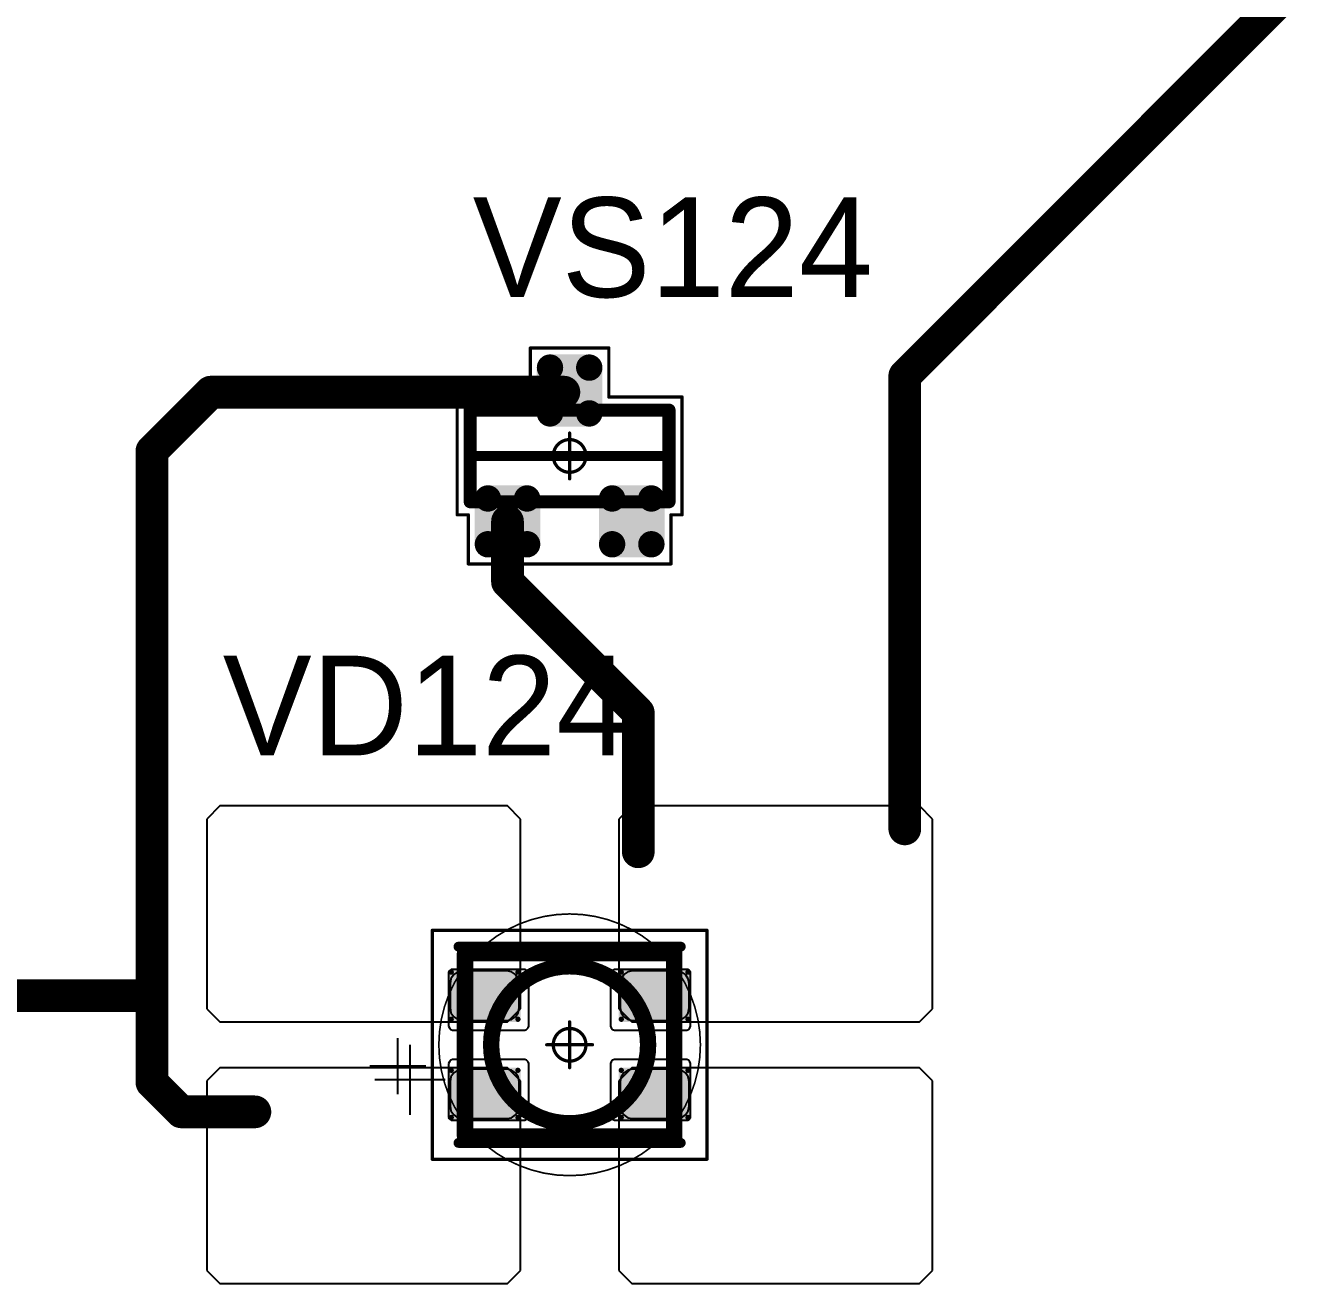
# Model space of a CAD drawing. Header units: millimetres. Extents: x 0 to 400, y 0 to 511.
# Drawn here: x 231.68 to 251.09, y 37.85 to 57.08 of the extents above; entities that cross this region are included whole.
import ezdxf

# ---------------------------------------------------------------- set-up
doc = ezdxf.new("R2010")
doc.units = ezdxf.units.MM
for name, color, linetype in [('Mechanical13', 56, 'Continuous'), ('Mechanical15', 56, 'Continuous'), ('Mechanical2', 216, 'Continuous'), ('TopLayer', 1, 'Continuous'), ('TopOverlay', 2, 'Continuous'), ('TopPaste', 8, 'Continuous'), ('TopSolder', 216, 'Continuous')]:
    doc.layers.add(name, color=color, linetype=linetype)

# ---------------------------------------------------------------- blocks, each defined once
blk = doc.blocks.new('SOT23_473')
at = {"layer": 'Mechanical13', "const_width": 0.1999996}
for points in [[(-0.7000011399999999, 1.52008078), (-0.7000036799999999, -1.51991822)], [(-0.7000011399999999, 1.52008078), (0.7000011399999999, 1.52008078)], [(0.7000011399999999, 1.52008078), (0.7000011399999999, -1.51991822)], [(-0.7000036799999999, -1.51991822), (0.7000011399999999, -1.51991822)]]:
    blk.add_lwpolyline(points, dxfattribs=at)
at = {"layer": 'Mechanical13', "const_width": 0.0999998}
for points in [[(-0.75000104, 1.52008078, 1), (-0.65000124, 1.52008078, 1)], [(-0.75000104, 1.52008078, 1), (-0.65000124, 1.52008078, 1)], [(0.65000124, 1.52008078, 1), (0.75000104, 1.52008078, 1)], [(0.65000124, 1.52008078, 1), (0.75000104, 1.52008078, 1)], [(-0.75000358, -1.51991822, 1), (-0.65000378, -1.51991822, 1)], [(-0.75000358, -1.51991822, 1), (-0.65000378, -1.51991822, 1)], [(0.65000124, -1.51991822, 1), (0.75000104, -1.51991822, 1)], [(0.65000124, -1.51991822, 1), (0.75000104, -1.51991822, 1)]]:
    blk.add_lwpolyline(points, format="xyb", close=True, dxfattribs=at)
at = {"layer": 'Mechanical15', "const_width": 0.0499999}
for points in [[(-1.64999924, 1.55007818), (-1.64999924, -1.54991816)], [(-1.64999924, 1.55007818), (-0.90000074, 1.55007818)], [(-0.90000074, 1.72008038), (-0.90000074, 1.55007818)], [(-0.90000074, 1.72008038), (0.90000074, 1.72008038)], [(0.90000074, 1.72008038), (0.90000074, 0.6000826199999999)], [(0.90000074, 0.6000826199999999), (1.64999924, 0.6000826199999999)], [(1.64999924, 0.6000826199999999), (1.64999924, -0.59991752)], [(0, 0.35007804), (0, -0.34991802)], [(0.34999676, 8.382e-05), (-0.3499993, 7.874e-05)], [(0.90000074, -0.59991752), (1.64999924, -0.59991752)], [(0.90000074, -0.59991752), (0.90000074, -1.71991782)], [(-1.64999924, -1.54991816), (-0.90000074, -1.54991816)], [(-0.90000074, -1.54991816), (-0.9000032799999999, -1.71991782)], [(-0.9000032799999999, -1.71991782), (0.90000074, -1.71991782)]]:
    blk.add_lwpolyline(points, dxfattribs=at)
at = {"layer": 'Mechanical15'}
for points, const_width in [([(-1.66249858, 1.55007818, 1), (-1.6374999, 1.55007818, 1)], 0.02499868), ([(-1.66249858, 1.55007818, 1), (-1.6374999, 1.55007818, 1)], 0.02499868), ([(-0.9125000799999999, 1.72008038, 1), (-0.8875014, 1.72008038, 1)], 0.02499868), ([(-0.9125000799999999, 1.72008038, 1), (-0.8875014, 1.72008038, 1)], 0.02499868), ([(-0.9125000799999999, 1.55007818, 1), (-0.8875014, 1.55007818, 1)], 0.02499868), ([(-0.9125000799999999, 1.55007818, 1), (-0.8875014, 1.55007818, 1)], 0.02499868), ([(0.8875014, 1.72008038, 1), (0.9125000799999999, 1.72008038, 1)], 0.02499868), ([(0.8875014, 1.72008038, 1), (0.9125000799999999, 1.72008038, 1)], 0.02499868), ([(0.8875014, 0.6000826199999999, 1), (0.9125000799999999, 0.6000826199999999, 1)], 0.02499868), ([(0.8875014, 0.6000826199999999, 1), (0.9125000799999999, 0.6000826199999999, 1)], 0.02499868), ([(1.6374999, 0.6000826199999999, 1), (1.66249858, 0.6000826199999999, 1)], 0.02499868), ([(1.6374999, 0.6000826199999999, 1), (1.66249858, 0.6000826199999999, 1)], 0.02499868), ([(0.2499995, 8.382e-05, 1), (-0.2499995, 8.382e-05, 1)], 0.0499999), ([(-0.01249934, 0.35007804, 1), (0.01249934, 0.35007804, 1)], 0.02499868), ([(-0.36249864, 7.874e-05, 1), (-0.33749996, 7.874e-05, 1)], 0.02499868), ([(-0.26249884, 8.382e-05, 1), (-0.23750016, 8.382e-05, 1)], 0.02499868), ([(0.23750016, 8.382e-05, 1), (0.26249884, 8.382e-05, 1)], 0.02499868), ([(0.33749742, 8.382e-05, 1), (0.3624961, 8.382e-05, 1)], 0.02499868), ([(-0.01249934, -0.34991802, 1), (0.01249934, -0.34991802, 1)], 0.02499868), ([(0.8875014, -0.59991752, 1), (0.9125000799999999, -0.59991752, 1)], 0.02499868), ([(0.8875014, -0.59991752, 1), (0.9125000799999999, -0.59991752, 1)], 0.02499868), ([(1.6374999, -0.59991752, 1), (1.66249858, -0.59991752, 1)], 0.02499868), ([(1.6374999, -0.59991752, 1), (1.66249858, -0.59991752, 1)], 0.02499868), ([(-1.66249858, -1.54991816, 1), (-1.6374999, -1.54991816, 1)], 0.02499868), ([(-1.66249858, -1.54991816, 1), (-1.6374999, -1.54991816, 1)], 0.02499868), ([(-0.9125000799999999, -1.54991816, 1), (-0.8875014, -1.54991816, 1)], 0.02499868), ([(-0.9125000799999999, -1.54991816, 1), (-0.8875014, -1.54991816, 1)], 0.02499868), ([(-0.9125026199999999, -1.71991782, 1), (-0.88750394, -1.71991782, 1)], 0.02499868), ([(-0.9125026199999999, -1.71991782, 1), (-0.88750394, -1.71991782, 1)], 0.02499868), ([(0.8875014, -1.71991782, 1), (0.9125000799999999, -1.71991782, 1)], 0.02499868), ([(0.8875014, -1.71991782, 1), (0.9125000799999999, -1.71991782, 1)], 0.02499868)]:
    blk.add_lwpolyline(points, format="xyb", close=True, dxfattribs=dict(at, const_width=const_width))
at = {"layer": 'TopLayer', "const_width": 0.0999998}
for points in [[(-1.39999974, 1.25008386, 1), (-1.29999994, 1.25008386, 1)], [(-0.7000011399999999, 1.25008386, 1), (-0.6000013399999999, 1.25008386, 1)], [(-1.39999974, 0.65008506, 1), (-1.29999994, 0.65008506, 1)], [(-0.7000011399999999, 0.65008506, 1), (-0.6000013399999999, 0.65008506, 1)], [(0.5999987999999999, 0.30008322, 1), (0.6999985999999999, 0.30008322, 1)], [(1.2999974, 0.30008322, 1), (1.3999972, 0.30008322, 1)], [(0.5999987999999999, -0.29991558, 1), (0.6999985999999999, -0.29991558, 1)], [(1.2999974, -0.29991558, 1), (1.3999972, -0.29991558, 1)], [(-1.39999974, -0.64991996, 1), (-1.29999994, -0.64991996, 1)], [(-0.7000011399999999, -0.64991996, 1), (-0.6000013399999999, -0.64991996, 1)], [(-1.39999974, -1.24991876, 1), (-1.29999994, -1.24991876, 1)], [(-0.7000011399999999, -1.24991876, 1), (-0.6000013399999999, -1.24991876, 1)]]:
    blk.add_lwpolyline(points, format="xyb", close=True, dxfattribs=at)
at = {"layer": 'TopLayer'}
for points in [[(-1.44999964, 1.25008386), (-1.44999964, 0.65008506), (-0.55000144, 1.25008386), (-0.55000144, 0.65008506)], [(-1.34999984, 1.35008366), (-1.34999984, 0.5500852599999999), (-0.65000124, 1.35008366), (-0.65000124, 0.5500852599999999)], [(0.6499986999999999, 0.40008302), (0.6499986999999999, -0.39991538), (1.3499973, 0.40008302), (1.3499973, -0.39991538)], [(0.5499989, 0.30008322), (0.5499989, -0.29991558), (1.4499971, 0.30008322), (1.4499971, -0.29991558)], [(-1.34999984, -0.54992016), (-1.34999984, -1.34991856), (-0.65000124, -0.54992016), (-0.65000124, -1.34991856)], [(-1.44999964, -0.64991996), (-1.44999964, -1.24991876), (-0.55000144, -0.64991996), (-0.55000144, -1.24991876)]]:
    blk.add_solid(points, dxfattribs=at)
at = {"layer": 'TopOverlay', "const_width": 0.1499997}
blk.add_lwpolyline([(0, 1.50000208), (0, -1.50000208)], dxfattribs=at)
at = {"layer": 'TopOverlay', "const_width": 0.07499858}
for points in [[(-0.03750056, 1.50000208, 1), (0.03750056, 1.50000208, 1)], [(-0.03750056, -1.50000208, 1), (0.03750056, -1.50000208, 1)]]:
    blk.add_lwpolyline(points, format="xyb", close=True, dxfattribs=at)
at = {"layer": 'TopPaste', "const_width": 0.07499858}
for points in [[(-1.38749786, 1.25008386, 1), (-1.31250182, 1.25008386, 1)], [(-0.68749926, 1.25008386, 1), (-0.61250322, 1.25008386, 1)], [(-1.38749786, 0.65008506, 1), (-1.31250182, 0.65008506, 1)], [(-0.68749926, 0.65008506, 1), (-0.61250322, 0.65008506, 1)], [(0.6125006799999999, 0.30008322, 1), (0.68749672, 0.30008322, 1)], [(1.31249928, 0.30008322, 1), (1.38749532, 0.30008322, 1)], [(0.6125006799999999, -0.29991558, 1), (0.68749672, -0.29991558, 1)], [(1.31249928, -0.29991558, 1), (1.38749532, -0.29991558, 1)], [(-1.38749786, -0.64991996, 1), (-1.31250182, -0.64991996, 1)], [(-0.68749926, -0.64991996, 1), (-0.61250322, -0.64991996, 1)], [(-1.38749786, -1.24991876, 1), (-1.31250182, -1.24991876, 1)], [(-0.68749926, -1.24991876, 1), (-0.61250322, -1.24991876, 1)]]:
    blk.add_lwpolyline(points, format="xyb", close=True, dxfattribs=at)
at = {"layer": 'TopPaste'}
for points in [[(-1.42499842, 1.25008386), (-1.42499842, 0.65008506), (-0.5750026599999999, 1.25008386), (-0.5750026599999999, 0.65008506)], [(-1.34999984, 1.32508244), (-1.34999984, 0.57508648), (-0.65000124, 1.32508244), (-0.65000124, 0.57508648)], [(0.57500012, 0.30008322), (0.57500012, -0.29991558), (1.42499588, 0.30008322), (1.42499588, -0.29991558)], [(0.6499986999999999, 0.3750818), (0.6499986999999999, -0.37491416), (1.3499973, 0.3750818), (1.3499973, -0.37491416)], [(-1.34999984, -0.57492138), (-1.34999984, -1.32491734), (-0.65000124, -0.57492138), (-0.65000124, -1.32491734)], [(-1.42499842, -0.64991996), (-1.42499842, -1.24991876), (-0.5750026599999999, -0.64991996), (-0.5750026599999999, -1.24991876)]]:
    blk.add_solid(points, dxfattribs=at)
at = {"layer": 'TopSolder', "const_width": 0.2015998}
for points in [[(-1.45079974, 1.25008386, 1), (-1.24919994, 1.25008386, 1)], [(-0.75080114, 1.25008386, 1), (-0.5492013399999999, 1.25008386, 1)], [(-1.45079974, 0.65008506, 1), (-1.24919994, 0.65008506, 1)], [(-0.75080114, 0.65008506, 1), (-0.5492013399999999, 0.65008506, 1)], [(0.5491988, 0.30008322, 1), (0.7507985999999999, 0.30008322, 1)], [(1.2491974, 0.30008322, 1), (1.4507972, 0.30008322, 1)], [(0.5491988, -0.29991558, 1), (0.7507985999999999, -0.29991558, 1)], [(1.2491974, -0.29991558, 1), (1.4507972, -0.29991558, 1)], [(-1.45079974, -0.64991996, 1), (-1.24919994, -0.64991996, 1)], [(-0.75080114, -0.64991996, 1), (-0.5492013399999999, -0.64991996, 1)], [(-1.45079974, -1.24991876, 1), (-1.24919994, -1.24991876, 1)], [(-0.75080114, -1.24991876, 1), (-0.5492013399999999, -1.24991876, 1)]]:
    blk.add_lwpolyline(points, format="xyb", close=True, dxfattribs=at)
at = {"layer": 'TopSolder'}
for points in [[(-1.34999984, 1.45168366), (-1.34999984, 0.4484852599999999), (-0.65000124, 1.45168366), (-0.65000124, 0.4484852599999999)], [(-1.55159964, 1.25008386), (-1.55159964, 0.65008506), (-0.4484014399999999, 1.25008386), (-0.4484014399999999, 0.65008506)], [(0.6499986999999999, 0.50168302), (0.6499986999999999, -0.50151538), (1.3499973, 0.50168302), (1.3499973, -0.50151538)], [(0.4483988999999999, 0.30008322), (0.4483988999999999, -0.29991558), (1.5515971, 0.30008322), (1.5515971, -0.29991558)], [(-1.34999984, -0.44832016), (-1.34999984, -1.45151856), (-0.65000124, -0.44832016), (-0.65000124, -1.45151856)], [(-1.55159964, -0.64991996), (-1.55159964, -1.24991876), (-0.4484014399999999, -0.64991996), (-0.4484014399999999, -1.24991876)]]:
    blk.add_solid(points, dxfattribs=at)
blk = doc.blocks.new('E65F_677')
at = {"layer": 'Mechanical13'}
for p, q in [((2.44057932, 1.07119928), (2.44057932, 0)), ((1.90497968, 0.5355996399999999), (2.97617896, 0.5355996399999999))]:
    blk.add_line(p, q, dxfattribs=at)
at = {"layer": 'Mechanical13', "const_width": 0.2499995}
for points in [[(-1.60001966, 1.39999974), (-1.60001966, -1.39999974)], [(1.59997902, 1.39999974), (-1.60001966, 1.39999974)], [(1.59997902, 1.39999974), (1.59997902, -1.39999974)], [(1.59997902, -1.39999974), (-1.60001966, -1.39999974)]]:
    blk.add_lwpolyline(points, dxfattribs=at)
at = {"layer": 'Mechanical13'}
for points, const_width in [([(-1.6625189, 1.39999974, 1), (-1.53752042, 1.39999974, 1)], 0.12499848), ([(-1.6625189, 1.39999974, 1), (-1.53752042, 1.39999974, 1)], 0.12499848), ([(1.53747978, 1.39999974, 1), (1.66247826, 1.39999974, 1)], 0.12499848), ([(1.53747978, 1.39999974, 1), (1.66247826, 1.39999974, 1)], 0.12499848), ([(1.19998236, 0, 1), (-1.20001792, 0, 1)], 0.2499995), ([(-1.26251716, 0, 1), (-1.13751868, 0, 1)], 0.12499848), ([(1.13748312, 0, 1), (1.2624816, 0, 1)], 0.12499848), ([(-1.6625189, -1.39999974, 1), (-1.53752042, -1.39999974, 1)], 0.12499848), ([(-1.6625189, -1.39999974, 1), (-1.53752042, -1.39999974, 1)], 0.12499848), ([(1.53747978, -1.39999974, 1), (1.66247826, -1.39999974, 1)], 0.12499848), ([(1.53747978, -1.39999974, 1), (1.66247826, -1.39999974, 1)], 0.12499848)]:
    blk.add_lwpolyline(points, format="xyb", close=True, dxfattribs=dict(at, const_width=const_width))
at = {"layer": 'Mechanical15', "const_width": 0.0499999}
for points in [[(2.09996278, 1.74999904), (-2.10003898, 1.74999904)], [(-2.10003898, 1.74999904), (-2.10003898, -1.74999904)], [(2.09996278, 1.74999904), (2.09996278, -1.74999904)], [(-2.032e-05, 0.3499993), (-2.032e-05, -0.3499993)], [(-2.032e-05, 0.3499993), (-2.032e-05, -0.3499993)], [(0.34995866, 1.778e-05), (-0.3500374, 1.778e-05)], [(0.34997644, 0), (-0.35001962, 0)], [(2.09996278, -1.74999904), (-2.10003898, -1.74999904)]]:
    blk.add_lwpolyline(points, dxfattribs=at)
at = {"layer": 'Mechanical15'}
for points, const_width in [([(-2.11253832, 1.74999904, 1), (-2.08753964, 1.74999904, 1)], 0.02499868), ([(-2.11253832, 1.74999904, 1), (-2.08753964, 1.74999904, 1)], 0.02499868), ([(2.08746344, 1.74999904, 1), (2.11246212, 1.74999904, 1)], 0.02499868), ([(2.08746344, 1.74999904, 1), (2.11246212, 1.74999904, 1)], 0.02499868), ([(0.2499614, 1.778e-05, 1), (-0.2500376, 1.778e-05, 1)], 0.0499999), ([(0.24998172, 0, 1), (-0.25001728, 0, 1)], 0.0499999), ([(-0.01251966, 0.3499993, 1), (0.01247902, 0.3499993, 1)], 0.02499868), ([(-0.01251966, 0.3499993, 1), (0.01247902, 0.3499993, 1)], 0.02499868), ([(-0.36253674, 1.778e-05, 1), (-0.33753806, 1.778e-05, 1)], 0.02499868), ([(-0.3625189599999999, 0, 1), (-0.33752028, 0, 1)], 0.02499868), ([(-0.26253694, 1.778e-05, 1), (-0.23753826, 1.778e-05, 1)], 0.02499868), ([(-0.26251662, 0, 1), (-0.23751794, 0, 1)], 0.02499868), ([(0.23746206, 1.778e-05, 1), (0.26246074, 1.778e-05, 1)], 0.02499868), ([(0.23748238, 0, 1), (0.26248106, 0, 1)], 0.02499868), ([(0.33745932, 1.778e-05, 1), (0.3624579999999999, 1.778e-05, 1)], 0.02499868), ([(0.3374771, 0, 1), (0.36247578, 0, 1)], 0.02499868), ([(-0.01251966, -0.3499993, 1), (0.01247902, -0.3499993, 1)], 0.02499868), ([(-0.01251966, -0.3499993, 1), (0.01247902, -0.3499993, 1)], 0.02499868), ([(-2.11253832, -1.74999904, 1), (-2.08753964, -1.74999904, 1)], 0.02499868), ([(-2.11253832, -1.74999904, 1), (-2.08753964, -1.74999904, 1)], 0.02499868), ([(2.08746344, -1.74999904, 1), (2.11246212, -1.74999904, 1)], 0.02499868), ([(2.08746344, -1.74999904, 1), (2.11246212, -1.74999904, 1)], 0.02499868)]:
    blk.add_lwpolyline(points, format="xyb", close=True, dxfattribs=dict(at, const_width=const_width))
at = {"layer": 'TopLayer'}
for p, q in [((-5.35001978, 3.64999778), (-5.550019379999999, 3.44999818)), ((-0.9500184199999999, 3.65000032), (-5.35001978, 3.65000032)), ((-5.35001978, 3.65000032), (-5.35001978, 3.64999778)), ((-0.75001882, 3.45000072), (-0.9500184199999999, 3.65000032)), ((0.94997778, 3.64999778), (0.7499756399999999, 3.44999818)), ((5.34997914, 3.65000032), (0.94997778, 3.65000032)), ((0.94997778, 3.65000032), (0.94997778, 3.64999778)), ((5.54997874, 3.45000072), (5.34997914, 3.65000032)), ((-5.550019379999999, 3.44999818), (-5.54973236, 3.44971624)), ((-5.54973236, 3.44971624), (-5.54973236, 0.54999636)), ((-0.75001882, 0.5499989), (-0.75001882, 3.45000072)), ((0.7499756399999999, 3.44999818), (0.75026266, 3.4497137)), ((0.75026266, 3.4497137), (0.75026266, 0.5499989)), ((5.54997874, 0.5499989), (5.54997874, 3.45000072)), ((-5.54973236, 0.54999636), (-5.35001978, 0.3499993)), ((-0.9500184199999999, 0.3499993), (-0.75001882, 0.5499989)), ((0.75026266, 0.5499989), (0.94997778, 0.3499993)), ((5.3499766, 0.3499993), (5.54997874, 0.5499989)), ((-5.35001978, 0.3499993), (-0.9500184199999999, 0.3499993)), ((0.94997778, 0.3499993), (5.3499766, 0.3499993)), ((-5.35001978, -0.35000184), (-5.550019379999999, -0.55000144)), ((-5.35001724, -0.3499993), (-5.35001978, -0.35000184)), ((-0.9500184199999999, -0.3499993), (-5.35001724, -0.3499993)), ((-0.75001882, -0.5499989), (-0.9500184199999999, -0.3499993)), ((0.94997778, -0.35000184), (0.7499807199999999, -0.55000144)), ((5.3499766, -0.3499993), (0.94997778, -0.3499993)), ((0.94997778, -0.3499993), (0.94997778, -0.35000184)), ((5.54997874, -0.5499989), (5.3499766, -0.3499993)), ((-5.550019379999999, -0.55000144), (-5.54973236, -0.55028592)), ((-5.54973236, -0.55028592), (-5.54973744, -3.45000072)), ((-0.75001882, -3.45000072), (-0.75001882, -0.5499989)), ((0.7499807199999999, -0.55000144), (0.75026266, -0.55028592)), ((0.75026266, -0.55028592), (0.75026266, -3.45000072)), ((5.54997874, -3.45000072), (5.54997874, -0.5499989)), ((-5.54973744, -3.45000072), (-5.35001978, -3.65000032)), ((-0.9500184199999999, -3.65000032), (-0.75001882, -3.45000072)), ((0.75026266, -3.45000072), (0.94997778, -3.65000032)), ((5.34997914, -3.65000032), (5.54997874, -3.45000072)), ((-5.35001978, -3.65000032), (-0.9500184199999999, -3.65000032)), ((0.94997778, -3.65000032), (5.34997914, -3.65000032))]:
    blk.add_line(p, q, dxfattribs=at)
at = {"layer": 'TopLayer', "const_width": 0.03999991999999999}
for points in [[(-1.82994808, 1.11000032, 1), (-1.78994816, 1.11000032, 1)], [(-0.80995012, 1.11000032, 1), (-0.7699501999999999, 1.11000032, 1)], [(0.7700518, 1.11000032, 1), (0.8100517199999999, 1.11000032, 1)], [(1.79004976, 1.11000032, 1), (1.83004968, 1.11000032, 1)], [(-1.82994808, 0.39000176, 1), (-1.78994816, 0.39000176, 1)], [(-0.80995012, 0.39000176, 1), (-0.7699501999999999, 0.39000176, 1)], [(0.7700518, 0.39000176, 1), (0.8100517199999999, 0.39000176, 1)], [(1.79004976, 0.39000176, 1), (1.83004968, 0.39000176, 1)], [(-1.82994808, -0.39000176, 1), (-1.78994816, -0.39000176, 1)], [(-0.80995012, -0.39000176, 1), (-0.7699501999999999, -0.39000176, 1)], [(0.7700518, -0.39000176, 1), (0.8100517199999999, -0.39000176, 1)], [(1.79004976, -0.39000176, 1), (1.83004968, -0.39000176, 1)], [(-1.82994808, -1.11000032, 1), (-1.78994816, -1.11000032, 1)], [(-0.80995012, -1.11000032, 1), (-0.7699501999999999, -1.11000032, 1)], [(0.7700518, -1.11000032, 1), (0.8100517199999999, -1.11000032, 1)], [(1.79004976, -1.11000032, 1), (1.83004968, -1.11000032, 1)]]:
    blk.add_lwpolyline(points, format="xyb", close=True, dxfattribs=at)
at = {"layer": 'TopLayer'}
for points in [[(-1.84994804, 1.11000032), (-1.84994804, 0.39000176), (-0.7499502399999999, 1.11000032), (-0.7499502399999999, 0.39000176)], [(-1.80994812, 1.15000024), (-1.80994812, 0.35000184), (-0.78995016, 1.15000024), (-0.78995016, 0.35000184)], [(0.7500518399999999, 1.11000032), (0.7500518399999999, 0.39000176), (1.85004964, 1.11000032), (1.85004964, 0.39000176)], [(0.79005176, 1.15000024), (0.79005176, 0.35000184), (1.81004972, 1.15000024), (1.81004972, 0.35000184)], [(-1.80994812, -0.35000184), (-1.80994812, -1.15000024), (-0.78995016, -0.35000184), (-0.78995016, -1.15000024)], [(0.79005176, -0.35000184), (0.79005176, -1.15000024), (1.81004972, -0.35000184), (1.81004972, -1.15000024)], [(-1.84994804, -0.39000176), (-1.84994804, -1.11000032), (-0.7499502399999999, -0.39000176), (-0.7499502399999999, -1.11000032)], [(0.7500518399999999, -0.39000176), (0.7500518399999999, -1.11000032), (1.85004964, -0.39000176), (1.85004964, -1.11000032)]]:
    blk.add_solid(points, dxfattribs=at)
at = {"layer": 'TopOverlay'}
for p, q in [((2.628458039999999, 0.75696064), (2.628458039999999, -0.0999998)), ((2.19997782, 0.32848042), (3.05693826, 0.32848042))]:
    blk.add_line(p, q, dxfattribs=at)
at = {"layer": 'TopOverlay', "const_width": 0.1499997}
for points in [[(1.69997882, 1.49999954), (-1.70001946, 1.49999954)], [(1.69997882, -1.49999954), (-1.70001946, -1.49999954)]]:
    blk.add_lwpolyline(points, dxfattribs=at)
at = {"layer": 'TopOverlay', "const_width": 0.07499858}
for points in [[(-1.73752002, 1.49999954, 1), (-1.6625189, 1.49999954, 1)], [(1.66247826, 1.49999954, 1), (1.73747938, 1.49999954, 1)], [(-1.73752002, -1.49999954, 1), (-1.6625189, -1.49999954, 1)], [(1.66247826, -1.49999954, 1), (1.73747938, -1.49999954, 1)]]:
    blk.add_lwpolyline(points, format="xyb", close=True, dxfattribs=at)
at = {"layer": 'TopPaste'}
for p, q in [((-1.81413912, 1.01066092), (-1.82869332, 0.93750384)), ((-1.77269902, 1.0726801), (-1.81413912, 1.01066092)), ((-1.71067984, 1.11412274), (-1.77269902, 1.0726801)), ((-1.63752022, 1.12867694), (-1.71067984, 1.11412274)), ((-0.9625202999999999, 1.1286744), (-1.63752022, 1.12867694)), ((-0.8893632199999999, 1.11412274), (-0.9625202999999999, 1.1286744)), ((-0.82733896, 1.0726801), (-0.8893632199999999, 1.11412274)), ((-0.7859014, 1.01065838), (-0.82733896, 1.0726801)), ((-0.7713471999999999, 0.93750384), (-0.7859014, 1.01065838)), ((0.7858582199999999, 1.01066092), (0.77130656, 0.9375012999999999)), ((0.8273008599999999, 1.0726801), (0.7858582199999999, 1.01066092)), ((0.8893200399999999, 1.11412274), (0.8273008599999999, 1.0726801)), ((0.9624822000000001, 1.1286744), (0.8893200399999999, 1.11412274)), ((1.63747958, 1.1286744), (0.9624822000000001, 1.1286744)), ((1.71064174, 1.11412274), (1.63747958, 1.1286744)), ((1.77265838, 1.0726801), (1.71064174, 1.11412274)), ((1.81410356, 1.01066092), (1.77265838, 1.0726801)), ((1.82865522, 0.9375012999999999), (1.81410356, 1.01066092)), ((-1.82869332, 0.93750384), (-1.82869332, 0.56250078)), ((-0.7713471999999999, 0.56250078), (-0.7713471999999999, 0.93750384)), ((0.77130656, 0.9375012999999999), (0.77130656, 0.56250078)), ((1.82865268, 0.56250078), (1.82865522, 0.9375012999999999)), ((-1.82869332, 0.56250078), (-1.81414166, 0.4893411599999999)), ((-1.81414166, 0.4893411599999999), (-1.77269902, 0.42732198)), ((-1.77269902, 0.42732198), (-1.71067984, 0.38587934)), ((-0.88936068, 0.38587934), (-0.82734404, 0.42732198)), ((-0.82734404, 0.42732198), (-0.78589886, 0.4893411599999999)), ((-0.78589886, 0.4893411599999999), (-0.7713471999999999, 0.56250078)), ((0.77130656, 0.56250078), (0.7858582199999999, 0.4893411599999999)), ((0.7858582199999999, 0.4893411599999999), (0.8273008599999999, 0.42732198)), ((0.8273008599999999, 0.42732198), (0.8893200399999999, 0.38587934)), ((1.7106392, 0.38587934), (1.77265584, 0.42732452)), ((1.77265584, 0.42732452), (1.81410102, 0.4893411599999999)), ((1.81410102, 0.4893411599999999), (1.82865268, 0.56250078)), ((-1.71067984, 0.38587934), (-1.63752022, 0.37132768)), ((-1.63752022, 0.37132768), (-0.9625202999999999, 0.37132768)), ((-0.9625202999999999, 0.37132768), (-0.88936068, 0.38587934)), ((0.8893200399999999, 0.38587934), (0.96247966, 0.37132768)), ((0.96247966, 0.37132768), (1.63747958, 0.37132768)), ((1.63747958, 0.37132768), (1.7106392, 0.38587934)), ((-1.71067984, -0.38587934), (-1.77269902, -0.42732198)), ((-1.63752022, -0.37132768), (-1.71067984, -0.38587934)), ((-0.9625202999999999, -0.37132768), (-1.63752022, -0.37132768)), ((-0.88936068, -0.38587934), (-0.9625202999999999, -0.37132768)), ((-0.82734404, -0.42732198), (-0.88936068, -0.38587934)), ((0.8893200399999999, -0.38587934), (0.8273008599999999, -0.42732198)), ((0.96247966, -0.37132768), (0.8893200399999999, -0.38587934)), ((1.63747958, -0.37132768), (0.96247966, -0.37132768)), ((1.7106392, -0.38587934), (1.63747958, -0.37132768)), ((1.77265838, -0.42731944), (1.7106392, -0.38587934)), ((-1.81414166, -0.4893411599999999), (-1.82869332, -0.56250078)), ((-1.82869332, -0.56250078), (-1.82869078, -0.9375012999999999)), ((-1.77269902, -0.42732198), (-1.81414166, -0.4893411599999999)), ((-0.78589886, -0.4893411599999999), (-0.82734404, -0.42732198)), ((-0.7713471999999999, -0.56250078), (-0.78589886, -0.4893411599999999)), ((-0.7713446599999999, -0.9375012999999999), (-0.7713471999999999, -0.56250078)), ((0.7858582199999999, -0.4893411599999999), (0.77130656, -0.56250078)), ((0.77130656, -0.56250078), (0.77130656, -0.9375012999999999)), ((0.8273008599999999, -0.42732198), (0.7858582199999999, -0.4893411599999999)), ((1.81410102, -0.4893411599999999), (1.77265838, -0.42731944)), ((1.82865268, -0.56250078), (1.81410102, -0.4893411599999999)), ((1.82865522, -0.9375012999999999), (1.82865268, -0.56250078)), ((-1.82869078, -0.9375012999999999), (-1.8141442, -1.01065838)), ((-0.7859014, -1.01065838), (-0.7713446599999999, -0.9375012999999999)), ((0.77130656, -0.9375012999999999), (0.7858582199999999, -1.01066092)), ((1.81410102, -1.01066092), (1.82865522, -0.9375012999999999)), ((-1.8141442, -1.01065838), (-1.77269902, -1.0726801)), ((-1.77269902, -1.0726801), (-1.71067984, -1.11412274)), ((-1.71067984, -1.11412274), (-1.63752276, -1.12867186)), ((-1.63752276, -1.12867186), (-0.9625202999999999, -1.1286744)), ((-0.9625202999999999, -1.1286744), (-0.8893632199999999, -1.1141202)), ((-0.8893632199999999, -1.1141202), (-0.82733896, -1.0726801)), ((-0.82733896, -1.0726801), (-0.7859014, -1.01065838)), ((0.7858582199999999, -1.01066092), (0.8273034, -1.0726801)), ((0.8273034, -1.0726801), (0.8893200399999999, -1.11412274)), ((0.8893200399999999, -1.11412274), (0.96247966, -1.12867186)), ((0.96247966, -1.12867186), (1.63747958, -1.1286744)), ((1.63747958, -1.1286744), (1.7106392, -1.1141202)), ((1.7106392, -1.1141202), (1.77265838, -1.0726801)), ((1.77265838, -1.0726801), (1.81410102, -1.01066092))]:
    blk.add_line(p, q, dxfattribs=at)
at = {"layer": 'TopSolder'}
for p, q in [((-1.84997598, 1.1006328), (-1.85003694, 1.1005693)), ((-1.85003694, 1.1005693), (-1.8500344, 0.30054804)), ((-1.84997344, 1.11057182), (-1.84997598, 1.1006328)), ((-1.84236106, 1.1289284), (-1.84997344, 1.11057182)), ((-1.82830216, 1.14297714), (-1.84236106, 1.1289284)), ((-1.80993796, 1.15057428), (-1.82830216, 1.14297714)), ((-1.80000148, 1.1505692), (-1.80993796, 1.15057428)), ((-0.7000443199999999, 1.15057174), (-1.80000148, 1.1505692)), ((-0.68512436, 1.15057428), (-0.7000443199999999, 1.15057174)), ((-0.7000443199999999, 1.15057174), (-0.7000443199999999, 1.15057174)), ((-0.6575552, 1.13915444), (-0.68512436, 1.15057428)), ((-0.63645542, 1.1180572), (-0.6575552, 1.13915444)), ((-0.6250381199999999, 1.09048804), (-0.63645542, 1.1180572)), ((-0.62504828, 0.30055566), (-0.6250381199999999, 1.07556808)), ((-0.6250381199999999, 1.07556808), (-0.6250381199999999, 1.09048804)), ((0.6249771599999999, 1.07556046), (0.62495938, 1.07556808)), ((0.62495938, 1.07556808), (0.6249644599999999, 0.3005455)), ((0.63638176, 1.11804704), (0.6249720799999999, 1.09048042)), ((0.6249720799999999, 1.09048042), (0.6249771599999999, 1.07556046)), ((0.6574739199999999, 1.13914682), (0.63638176, 1.11804704)), ((0.6850329199999999, 1.15057174), (0.6574739199999999, 1.13914682)), ((0.69995034, 1.15057428), (0.6850329199999999, 1.15057174)), ((1.79996592, 1.15056158), (0.69995034, 1.15057428)), ((1.79996846, 1.15056158), (1.79996592, 1.15056158)), ((1.80990494, 1.15056412), (1.79996846, 1.15056158)), ((1.8282666, 1.14295936), (1.80990494, 1.15056412)), ((1.84232042, 1.12890554), (1.8282666, 1.14295936)), ((1.84992518, 1.11054642), (1.84232042, 1.12890554)), ((1.84992518, 1.1006074), (1.84992518, 1.11054642)), ((1.84995058, 0.30055566), (1.84992518, 1.1006074)), ((-1.8500344, 0.30054804), (-1.8500344, 0.2856331599999999)), ((-1.8500344, 0.2856331599999999), (-1.83861456, 0.25807924)), ((-1.83861456, 0.25807924), (-1.81751986, 0.23699216)), ((-1.81751986, 0.23699216), (-1.78996086, 0.22558248)), ((-1.78996086, 0.22558248), (-1.77504598, 0.22558502)), ((-1.77504598, 0.22558502), (-1.77504598, 0.22557994)), ((-1.77504598, 0.22557994), (-0.70004178, 0.22558248)), ((-0.70004178, 0.22558248), (-0.68512436, 0.22557994)), ((-0.68512436, 0.22557994), (-0.65756536, 0.23699216)), ((-0.65756536, 0.23699216), (-0.63647066, 0.25808432)), ((-0.63647066, 0.25808432), (-0.62505082, 0.28564078)), ((-0.62505082, 0.28564078), (-0.62505082, 0.30055566)), ((-0.62505082, 0.30055566), (-0.62504828, 0.30055566)), ((0.6249644599999999, 0.3005455), (0.6249669999999999, 0.28563062)), ((0.6249669999999999, 0.28563062), (0.63638684, 0.25807416)), ((0.63638684, 0.25807416), (0.65748408, 0.23698708)), ((0.65748408, 0.23698708), (0.6850456199999999, 0.2255774)), ((0.6850456199999999, 0.2255774), (0.69995796, 0.22558248)), ((0.69995796, 0.22558248), (0.69995288, 0.22557994)), ((0.69995288, 0.22557994), (1.77495454, 0.22558248)), ((1.77495454, 0.22558248), (1.78986688, 0.2255774)), ((1.78986688, 0.2255774), (1.81742842, 0.23698708)), ((1.81742842, 0.23698708), (1.83852312, 0.25807416)), ((1.83852312, 0.25807416), (1.84994296, 0.28563062)), ((1.84994296, 0.28563062), (1.8499455, 0.3005455)), ((1.8499455, 0.3005455), (1.84995058, 0.30055566)), ((-1.85002424, -0.29941774), (-1.85002678, -1.09943138)), ((-1.8500217, -0.2994152), (-1.85002424, -0.29941774)), ((-1.83860186, -0.25694132), (-1.8500217, -0.28450032)), ((-1.8500217, -0.28450032), (-1.8500217, -0.2994152)), ((-1.81750716, -0.2358517), (-1.83860186, -0.25694132)), ((-1.78994562, -0.22443948), (-1.81750716, -0.2358517)), ((-1.7750282, -0.22444202), (-1.78994562, -0.22443948)), ((-0.70002908, -0.22444202), (-1.7750282, -0.22444202)), ((-0.70002654, -0.22444456), (-0.70002908, -0.22444202)), ((-0.68511166, -0.22443948), (-0.70002654, -0.22444456)), ((-0.6575526599999999, -0.23584916), (-0.68511166, -0.22443948)), ((-0.63645542, -0.25693624), (-0.6575526599999999, -0.23584916)), ((-0.6250355799999999, -0.2844927), (-0.63645542, -0.25693624)), ((-0.62506098, -1.07442762), (-0.6250355799999999, -0.29940504)), ((-0.6250355799999999, -0.29940504), (-0.6250355799999999, -0.2844927)), ((0.6249720799999999, -0.29941774), (0.6249644599999999, -1.07443016)), ((0.6249796999999999, -0.29941774), (0.6249720799999999, -0.29941774)), ((0.63639954, -0.25694386), (0.6249796999999999, -0.28450032)), ((0.6249796999999999, -0.28450032), (0.6249796999999999, -0.29941774)), ((0.65749424, -0.2358517), (0.63639954, -0.25694386)), ((0.68505324, -0.22443948), (0.65749424, -0.2358517)), ((0.69997066, -0.22444202), (0.68505324, -0.22443948)), ((1.77496724, -0.22444202), (0.69997066, -0.22444202)), ((1.77497232, -0.22444456), (1.77496724, -0.22444202)), ((1.7898872, -0.22444202), (1.77497232, -0.22444456)), ((1.8174462, -0.2358517), (1.7898872, -0.22444202)), ((1.8385409, -0.25693878), (1.8174462, -0.2358517)), ((1.84996074, -0.2844927), (1.8385409, -0.25693878)), ((1.84996074, -0.29940758), (1.84996074, -0.2844927)), ((1.84996074, -1.09943138), (1.84996074, -0.29940758)), ((-1.85002678, -1.09943138), (-1.8500217, -1.10936786)), ((-1.8500217, -1.10936786), (-1.84239916, -1.12772444)), ((-1.84239916, -1.12772444), (-1.82833518, -1.1417681)), ((-1.82833518, -1.1417681), (-1.8099659, -1.14936016)), ((-1.8099659, -1.14936016), (-1.80002688, -1.14935)), ((-1.80002688, -1.14935), (-1.80002942, -1.14935254)), ((-1.80002942, -1.14935254), (-0.70002908, -1.14942874)), ((-0.70002908, -1.14942874), (-0.6851040399999999, -1.14941858)), ((-0.6851040399999999, -1.14941858), (-0.6575374199999999, -1.13797334)), ((-0.6575374199999999, -1.13797334), (-0.6364503399999999, -1.1168507)), ((-0.6364503399999999, -1.1168507), (-0.62505082, -1.0892663)), ((-0.62505082, -1.0892663), (-0.62506352, -1.0743438)), ((-0.62506352, -1.0743438), (-0.62506098, -1.07442762)), ((0.6249644599999999, -1.07443016), (0.6249644599999999, -1.08934758)), ((0.6249644599999999, -1.08934758), (0.6363843, -1.11691674)), ((0.6363843, -1.11691674), (0.65748408, -1.13801398)), ((0.65748408, -1.13801398), (0.68505324, -1.14943382)), ((0.68505324, -1.14943382), (0.6999732, -1.14943128)), ((0.69996812, -1.14943382), (1.79992528, -1.14942874)), ((0.6999732, -1.14943128), (0.69996812, -1.14943382)), ((1.79992528, -1.14942874), (1.80986176, -1.14943382)), ((1.80986176, -1.14943382), (1.82822596, -1.14183668)), ((1.82822596, -1.14183668), (1.84228486, -1.12778794)), ((1.84228486, -1.12778794), (1.84989724, -1.10943136)), ((1.84989724, -1.10943136), (1.84989978, -1.09949234)), ((1.84989978, -1.09949234), (1.84996074, -1.09943138))]:
    blk.add_line(p, q, dxfattribs=at)

msp = doc.modelspace()

# ---------------------------------------------------------------- linework, layer by layer
at = {"layer": 'Mechanical2'}
for points, const_width in [([(241.9999986, 41.50000082, 1), (238.00000152, 41.50000082, 1)], 0.0254), ([(239.99975114, 43.49999936, 1), (240.00024898, 43.49999936, 1)], 0.00050038), ([(237.99365152, 41.50000082, 1), (238.00635152, 41.50000082, 1)], 0.0127), ([(237.99975006, 41.50000082, 1), (238.0002479, 41.50000082, 1)], 0.00050038), ([(241.9936486, 41.50000082, 1), (242.0063486, 41.50000082, 1)], 0.0127), ([(241.99974968, 41.50000082, 1), (242.00024752, 41.50000082, 1)], 0.00050038), ([(239.99975114, 39.49999974, 1), (240.00024898, 39.49999974, 1)], 0.00050038)]:
    msp.add_lwpolyline(points, format="xyb", close=True, dxfattribs=dict(at, const_width=const_width))
at = {"layer": 'Mechanical2', "const_width": 0.00100076}
for points in [[(240.00000006, 39.49999974), (240.00000006, 43.49999936)], [(237.99999898, 41.50000082), (241.9999986, 41.50000082)]]:
    msp.add_lwpolyline(points, dxfattribs=at)
at = {"layer": 'TopLayer', "const_width": 0.499999}
for points in [[(245.12500124, 51.72500195999999), (250.83613536, 57.43613608)], [(245.12500124, 44.7999993), (245.12500124, 51.72500195999999)], [(233.61246394, 50.57500172), (234.51246468, 51.47500246)], [(234.51246468, 51.47500246), (239.91246404, 51.47500246)], [(233.61246394, 42.24999931999999), (233.61246394, 50.57500172)], [(239.04992322, 48.5750743), (239.04992322, 49.50000006)], [(239.04992322, 48.5750743), (241.05000304, 46.57499448)], [(241.05000304, 44.44999492), (241.05000304, 46.57499448)], [(221.29994602, 42.25000186), (233.6124614, 42.25000186)], [(233.6124614, 42.25000186), (233.61246394, 42.24999931999999)], [(233.61246394, 40.9250007), (233.61246394, 42.24999931999999)], [(233.61246394, 40.9250007), (234.06246304, 40.4750016)], [(234.06246304, 40.4750016), (235.18746206, 40.4750016)]]:
    msp.add_lwpolyline(points, dxfattribs=at)
at = {"layer": 'TopLayer', "const_width": 0.2499995}
for points in [[(245.00000276, 51.72500195999999, 1), (245.24999972, 51.72500195999999, 1)], [(245.00000276, 51.72500195999999, 1), (245.24999972, 51.72500195999999, 1)], [(234.3874662, 51.47500246, 1), (234.63746316, 51.47500246, 1)], [(234.3874662, 51.47500246, 1), (234.63746316, 51.47500246, 1)], [(239.78746556, 51.47500246, 1), (240.03746252, 51.47500246, 1)], [(233.48746546, 50.57500172, 1), (233.73746242, 50.57500172, 1)], [(233.48746546, 50.57500172, 1), (233.73746242, 50.57500172, 1)], [(238.92492474, 49.50000006, 1), (239.1749217, 49.50000006, 1)], [(238.92492474, 48.5750743, 1), (239.1749217, 48.5750743, 1)], [(238.92492474, 48.5750743, 1), (239.1749217, 48.5750743, 1)], [(240.92500456, 46.57499448, 1), (241.17500152, 46.57499448, 1)], [(240.92500456, 46.57499448, 1), (241.17500152, 46.57499448, 1)], [(245.00000276, 44.7999993, 1), (245.24999972, 44.7999993, 1)], [(240.92500456, 44.44999492, 1), (241.17500152, 44.44999492, 1)], [(233.48746292, 42.25000186, 1), (233.73745988, 42.25000186, 1)], [(233.48746292, 42.25000186, 1), (233.73745988, 42.25000186, 1)], [(233.48746546, 42.24999931999999, 1), (233.73746242, 42.24999931999999, 1)], [(233.48746546, 42.24999931999999, 1), (233.73746242, 42.24999931999999, 1)], [(233.48746546, 42.24999931999999, 1), (233.73746242, 42.24999931999999, 1)], [(233.48746546, 40.9250007, 1), (233.73746242, 40.9250007, 1)], [(233.48746546, 40.9250007, 1), (233.73746242, 40.9250007, 1)], [(233.93746456, 40.4750016, 1), (234.18746152, 40.4750016, 1)], [(233.93746456, 40.4750016, 1), (234.18746152, 40.4750016, 1)], [(235.06246358, 40.4750016, 1), (235.31246054, 40.4750016, 1)]]:
    msp.add_lwpolyline(points, format="xyb", close=True, dxfattribs=at)

# ---------------------------------------------------------------- block references
for name, p, rotation in [('SOT23_473', (240.00000768, 50.5000006), 90), ('E65F_677', (240.00000006, 41.50000082), 180)]:
    msp.add_blockref(name, p, dxfattribs=dict(rotation=rotation))

# ---------------------------------------------------------------- texts
at = {"layer": 'TopOverlay'}
for s, p in [('VS124', (238.51960678, 52.92720174)), ('VD124', (234.6962413, 45.92364958))]:
    msp.add_text(s, height=1.524, dxfattribs=at).set_placement(p)

doc.saveas('drawing.dxf')
